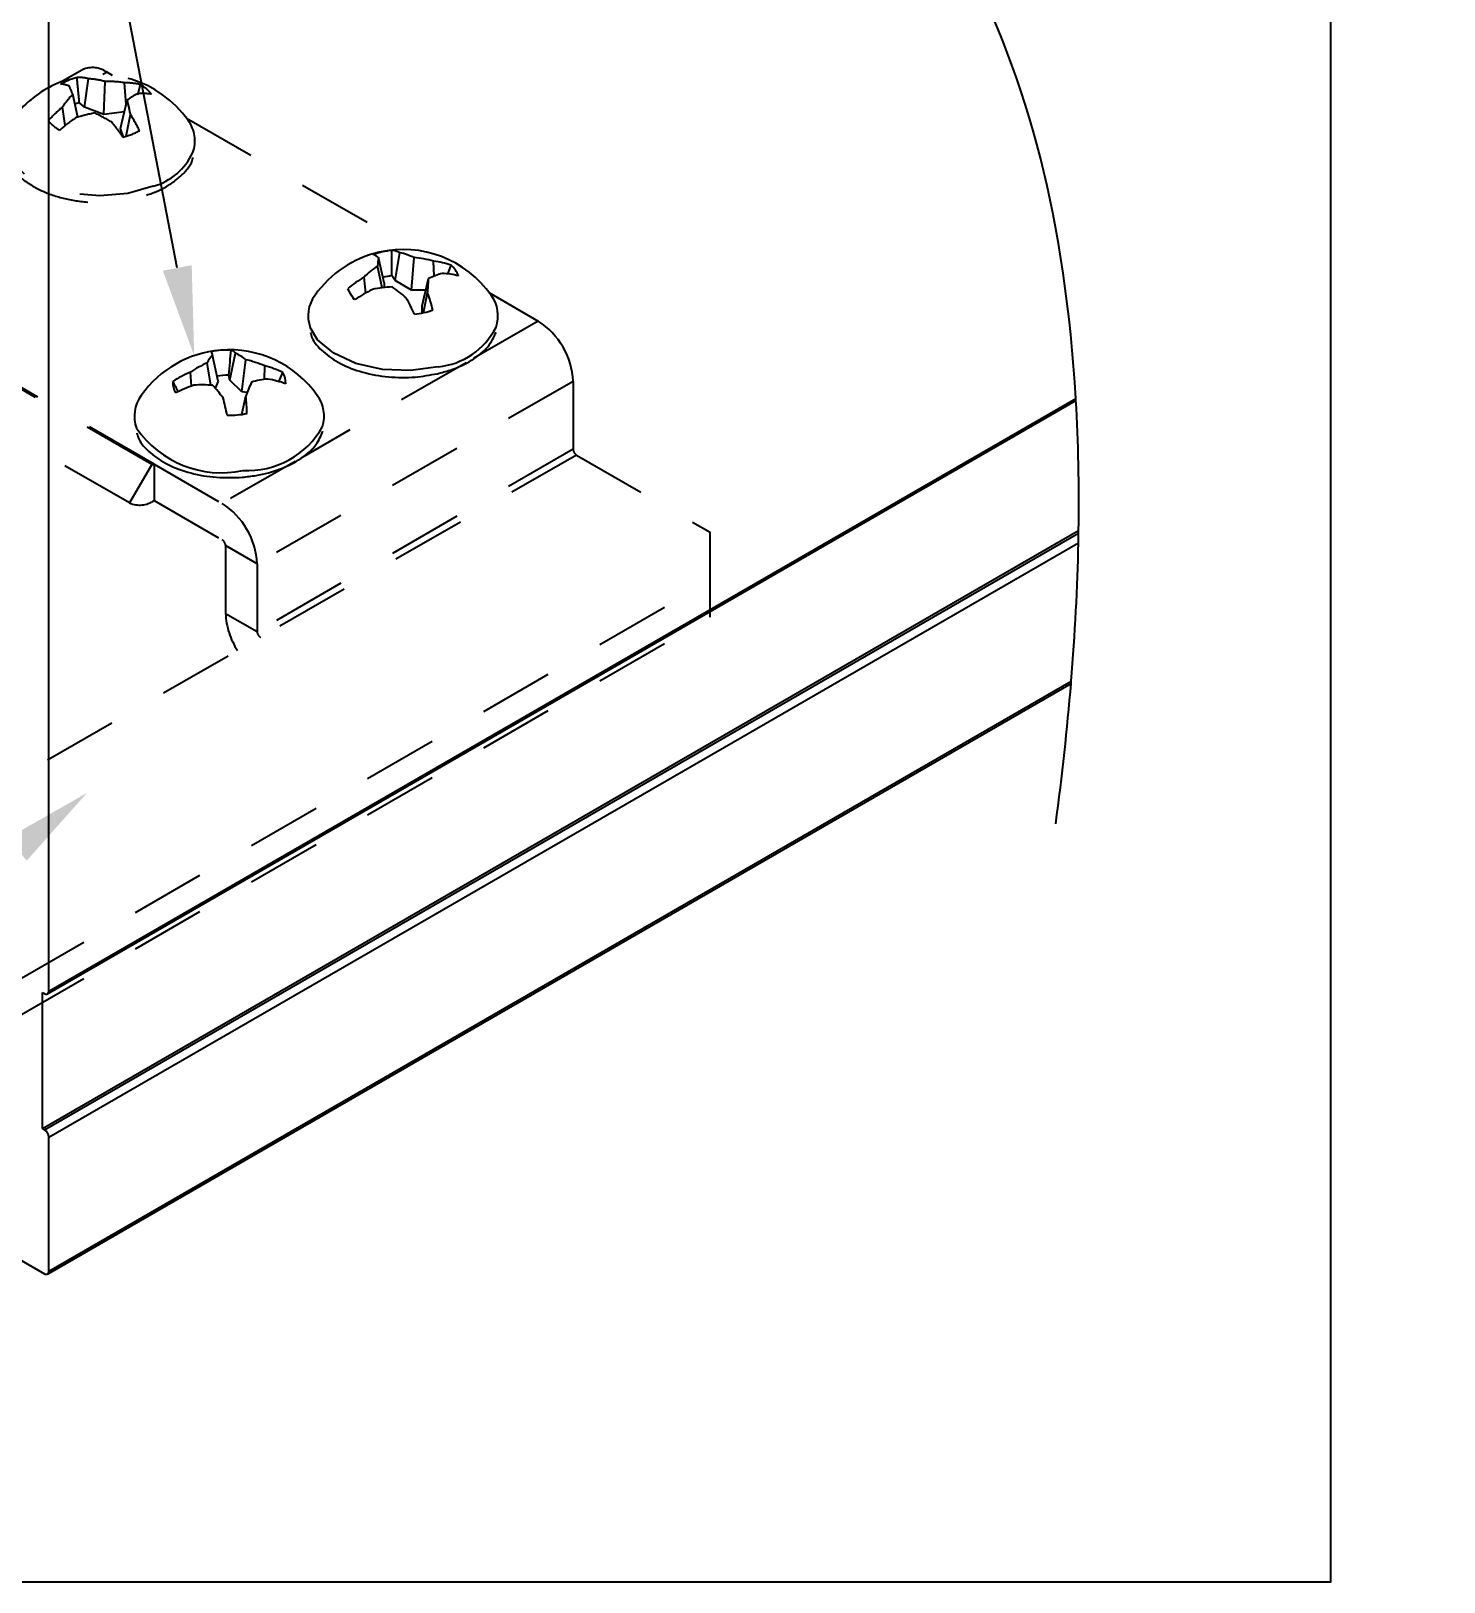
# Model space of a CAD drawing. Extents: x 0 to 10.6, y -9.5 to 0.1.
# Drawn here: x 8.251 to 10.622, y -9.468 to -6.864 of the extents above; entities that cross this region are included whole.
import ezdxf
from ezdxf import colors
from ezdxf.entities.mleader import LeaderData, LeaderLine
from ezdxf.math import Vec2, Vec3

# ---------------------------------------------------------------- set-up
doc = ezdxf.new("R2010")
doc.units = 0
doc.header["$LTSCALE"] = 0.5
doc.header["$MEASUREMENT"] = 0
doc.linetypes.add('HIDDEN', pattern=[0.375, 0.25, -0.125])
for name, color, linetype in [('Brackets', 181, 'CONTINUOUS'), ('Dimension', 10, 'CONTINUOUS'), ('FAB DWG', 221, 'CONTINUOUS'), ('Hardware', 242, 'CONTINUOUS'), ('Housing', 150, 'CONTINUOUS')]:
    doc.layers.add(name, color=color, linetype=linetype)
doc.layers.add('Text-Unprinted', color=131, linetype='CONTINUOUS', plot=False)
doc.styles.get("Standard").update_dxf_attribs({"font": 'arial.ttf'})

msp = doc.modelspace()

# ---------------------------------------------------------------- linework, layer by layer
at = {"layer": 'Brackets', "linetype": 'HIDDEN', "lineweight": 25, "transparency": 16777216}
for p, q in [((8.33701, -6.92899), (8.30353, -6.94832)), ((8.37836, -6.93309), (8.37149, -6.93705)), ((8.37836, -6.93309), (8.38716, -6.93817)), ((8.51157, -7.00999), (8.89583, -7.23182)), ((9.02024, -7.30364), (9.10199, -7.35083)), ((8.45733, -7.59098), (8.00184, -7.32804)), ((9.10199, -7.35083), (8.99405, -7.41314)), ((8.45333, -7.59138), (8.06821, -7.36898)), ((8.98095, -7.42071), (8.70568, -7.57962)), ((8.41598, -7.65607), (8.03033, -7.43344)), ((8.41598, -7.65607), (8.03086, -7.43367)), ((9.16047, -7.45212), (8.63014, -7.75827)), ((9.16047, -7.45212), (9.16047, -7.56586)), ((9.16613, -7.57566), (8.23112, -8.11543)), ((9.16047, -7.56586), (8.63014, -7.87202)), ((9.16613, -7.57566), (9.39049, -7.70518)), ((8.45333, -7.59138), (8.41598, -7.65607)), ((8.45733, -7.59098), (8.57166, -7.65699)), ((8.45733, -7.59098), (8.45733, -7.65198)), ((8.69396, -7.58638), (8.57166, -7.65699)), ((8.45733, -7.65198), (8.57166, -7.71798)), ((9.39049, -7.78682), (9.39049, -7.70518)), ((8.63014, -7.75827), (8.57732, -7.72778)), ((8.57732, -7.72778), (8.57732, -7.84152)), ((8.63014, -7.75827), (8.63014, -7.87202)), ((9.39049, -7.84782), (9.39049, -7.78682)), ((8.57732, -7.84152), (8.63014, -7.87202)), ((8.57732, -7.84152), (8.63014, -7.87202))]:
    msp.add_line(p, q, dxfattribs=at)
at = {"layer": 'Brackets', "linetype": 'HIDDEN', "transparency": 16777216}
for p, q in [((8.23112, -8.45611), (9.39049, -7.78682)), ((8.23112, -8.51711), (9.39049, -7.84782))]:
    msp.add_line(p, q, dxfattribs=at)
at = {"layer": 'Brackets', "linetype": 'HIDDEN', "lineweight": 25, "transparency": 16777216}
for centre, radius, start, end in [((8.35413, -6.9669), 0.0416, 54.38242, 114.30712), ((9.03351, -7.4579), 0.12709, 2.60548, 57.39452), ((9.17275, -7.5653), 0.01229, 182.60548, 237.39452), ((8.45499, -7.58771), 0.00402, 245.68605, 305.61817), ((8.43311, -7.61817), 0.04159, 245.68605, 305.61817), ((8.50318, -7.76405), 0.12709, 2.60548, 57.39452), ((8.56504, -7.72834), 0.01229, 2.60548, 57.39452), ((8.70105, -7.83627), 0.12385, 182.43164, 213.15371), ((8.64242, -7.87146), 0.01229, 182.60548, 237.39452)]:
    msp.add_arc(centre, radius, start, end, dxfattribs=at)
at = {"layer": 'Dimension', "transparency": 16777216}
msp.add_open_spline([(9.97055, -8.19457), (9.98131, -8.11391), (9.98985, -8.03538), (9.99614, -7.95903), (9.99624, -7.95784), (9.99633, -7.95666), (9.99643, -7.95547), (10.00294, -7.87564), (10.00698, -7.79818), (10.00852, -7.72313), (10.00863, -7.71762), (10.00873, -7.71212), (10.00882, -7.70663), (10.00884, -7.70525), (10.00886, -7.70388), (10.00888, -7.70251), (10.00997, -7.62717), (10.00849, -7.55429), (10.00442, -7.48392), (10.00435, -7.48283), (10.00429, -7.48174), (10.00422, -7.48065), (9.98702, -7.18985), (9.92527, -6.94196), (9.81603, -6.73982), (9.60548, -6.35021), (8.52724, -5.73811), (7.44899, -5.12602), (7.64172, -3.54795)], degree=3, knots=[-0.0648751, -0.0648751, -0.0648751, -0.0648751, 0.0015516, 0.0015516, 0.0015516, 0.0025817, 0.0025817, 0.0025817, 0.0720963, 0.0720963, 0.0720963, 0.0772034, 0.0772034, 0.0772034, 0.0784816, 0.0784816, 0.0784816, 0.1486867, 0.1486867, 0.1486867, 0.1497755, 0.1497755, 0.1497755, 0.4402149, 0.4402149, 0.4402149, 1, 2, 2, 2, 2], dxfattribs=at)
at = {"layer": 'Hardware', "linetype": 'HIDDEN', "lineweight": 25, "transparency": 16777216}
for p, q in [((8.34045, -6.99142), (8.34718, -6.94395)), ((8.37314, -7.00385), (8.37528, -6.94871)), ((8.41054, -6.98723), (8.40774, -6.95066)), ((8.32943, -7.00851), (8.32082, -6.97003)), ((8.43, -6.97076), (8.43436, -6.95384)), ((8.30812, -7.02249), (8.30365, -6.9914)), ((8.34045, -6.99142), (8.33201, -6.98423)), ((8.37314, -7.00385), (8.34045, -6.99142)), ((8.40759, -6.99975), (8.37314, -7.00385)), ((8.40103, -7.0276), (8.41221, -6.98016)), ((8.41072, -7.04048), (8.41776, -7.00404)), ((8.4061, -7.04179), (8.40103, -7.0276))]:
    msp.add_line(p, q, dxfattribs=at)
at = {"layer": 'Hardware', "linetype": 'Continuous', "lineweight": 25, "transparency": 16777216}
for p, q in [((8.86182, -7.28259), (8.86987, -7.23605)), ((8.83998, -7.29502), (8.83246, -7.25812)), ((8.84346, -7.28681), (8.83404, -7.24428)), ((8.8891, -7.29879), (8.8936, -7.24408)), ((8.92739, -7.2753), (8.92649, -7.25014)), ((8.95039, -7.27222), (8.95571, -7.25684)), ((8.81252, -7.30368), (8.80963, -7.27697)), ((8.84346, -7.28681), (8.84327, -7.29461)), ((8.86182, -7.28259), (8.85626, -7.27452)), ((8.8891, -7.29879), (8.86182, -7.28259)), ((8.90747, -7.32546), (8.91792, -7.27938)), ((8.91347, -7.29899), (8.8891, -7.29879)), ((8.9093, -7.33678), (8.91634, -7.30351)), ((8.90718, -7.33723), (8.90747, -7.32546)), ((8.5651, -7.45175), (8.55553, -7.40792)), ((8.58466, -7.45014), (8.5937, -7.40477)), ((8.6046, -7.46958), (8.61142, -7.41564)), ((8.52006, -7.45982), (8.51853, -7.43639)), ((8.55275, -7.45842), (8.54628, -7.42101)), ((8.58466, -7.45014), (8.58253, -7.44154)), ((8.64279, -7.44883), (8.64303, -7.42613)), ((8.66654, -7.45294), (8.67352, -7.43692)), ((8.5651, -7.45175), (8.55991, -7.46344)), ((8.6046, -7.46958), (8.58466, -7.45014)), ((8.61367, -7.47092), (8.6046, -7.46958)), ((8.60467, -7.50745), (8.61149, -7.47664))]:
    msp.add_line(p, q, dxfattribs=at)
at = {"layer": 'Hardware', "linetype": 'HIDDEN', "lineweight": 25, "transparency": 16777216, "flags": 128}
msp.add_lwpolyline([(8.45601, -7.12457), (8.41312, -7.13641), (8.3661, -7.14043), (8.31911, -7.13627), (8.27634, -7.1243), (8.24158, -7.10558), (8.23113, -7.09507)], dxfattribs=at)
at = {"layer": 'Hardware', "linetype": 'Continuous', "lineweight": 25, "transparency": 16777216, "flags": 128}
msp.add_lwpolyline([(8.93412, -7.42756), (8.88783, -7.43379), (8.84041, -7.43187), (8.79608, -7.42196), (8.75878, -7.40494), (8.73182, -7.38234), (8.71944, -7.36181)], dxfattribs=at)
at = {"layer": 'Hardware', "linetype": 'HIDDEN', "lineweight": 25, "transparency": 16777216}
for centre, radius, start, end in [((8.36651, -7.11759), 0.1806, 111.3755, 138.55772), ((8.3556, -7.05339), 0.11471, 103.92821, 118.8228), ((8.36651, -7.11759), 0.1806, 35.08802, 111.3755), ((8.33168, -7.00295), 0.06101, 75.27971, 93.46611), ((8.33738, -7.08704), 0.14343, 74.67558, 86.07907), ((8.38049, -7.13374), 0.1851, 81.5328, 91.61086), ((8.40717, -7.06833), 0.11768, 76.63834, 89.72039), ((8.29675, -7.00126), 0.04849, 67.54909, 85.7959), ((8.45317, -7.09396), 0.18132, 136.88279, 145.55311), ((8.09438, -7.05458), 0.2417, 20.47416, 23.95432), ((8.48502, -7.07421), 0.11895, 117.89044, 127.74395), ((8.4378, -7.0797), 0.11093, 82.05624, 94.35476), ((8.40192, -7.01096), 0.06569, 38.76982, 60.40448), ((8.44327, -7.16), 0.21891, 129.62937, 138.27357), ((8.36007, -7.08104), 0.10079, 106.16583, 110.63602), ((8.40656, -7.25842), 0.26154, 100.75639, 108.10361), ((8.24414, -7.24718), 0.2707, 58.43365, 65.1852), ((8.15444, -7.05263), 0.26777, 10.45576, 15.70467), ((8.20421, -7.13928), 0.25277, 25.30656, 32.34587), ((8.33111, -6.97317), 0.06569, 218.76982, 240.40448), ((8.50195, -7.26722), 0.31219, 124.46455, 130.62955), ((8.04976, -7.28908), 0.4327, 34.80963, 39.04025), ((8.46885, -7.0482), 0.05702, 339.73383, 37.14779), ((8.37742, -6.93074), 0.11471, 283.92821, 298.8228), ((8.42634, -7.02265), 0.10615, 286.22821, 334.73588)]:
    msp.add_arc(centre, radius, start, end, dxfattribs=at)
at = {"layer": 'Hardware', "linetype": 'Continuous', "lineweight": 25, "transparency": 16777216}
for centre, radius, start, end in [((8.87519, -7.41124), 0.1806, 102.93063, 144.91198), ((8.87216, -7.37266), 0.14147, 96.45811, 109.40314), ((8.87519, -7.41124), 0.1806, 35.08802, 102.93063), ((8.85382, -7.26585), 0.03384, 61.70601, 85.89328), ((8.84546, -7.34733), 0.11393, 65.0009, 77.6279), ((8.93726, -7.40825), 0.18309, 124.91774, 134.19122), ((8.8174, -7.26321), 0.02521, 48.6941, 72.05774), ((8.94696, -7.26416), 0.11466, 170.01327, 176.97818), ((8.87436, -7.44086), 0.19772, 74.71068, 84.41397), ((8.90807, -7.39755), 0.14856, 71.29489, 82.87673), ((8.92538, -7.29096), 0.04566, 20.75743, 48.37074), ((8.91859, -7.45707), 0.2105, 121.17076, 130.34887), ((8.87297, -7.38967), 0.11635, 98.25587, 105.72515), ((8.16046, -7.24198), 0.75838, 355.34594, 357.17337), ((8.98009, -7.41053), 0.14515, 105.73008, 115.36279), ((8.9327, -7.42264), 0.15203, 76.54302, 86.9659), ((8.77238, -7.34178), 0.0566, 142.61915, 200.72493), ((8.825, -7.28047), 0.04566, 200.75743, 228.37074), ((8.9484, -7.54603), 0.27784, 116.62516, 123.59505), ((8.87188, -7.54043), 0.24748, 93.49904, 101.18255), ((8.69806, -7.52354), 0.27955, 49.25813, 55.40691), ((8.26899, -7.63061), 0.68967, 24.98236, 27.53953), ((8.61767, -7.4116), 0.31763, 14.47629, 19.89562), ((8.97666, -7.34199), 0.05779, 340.63796, 36.73919), ((8.87822, -7.19877), 0.14147, 276.45811, 289.40314), ((8.92177, -7.30538), 0.12281, 275.77527, 332.99217), ((8.58351, -7.57962), 0.1806, 94.7145, 144.91198), ((8.60408, -7.452), 0.06558, 137.76287, 151.80321), ((8.58339, -7.55933), 0.15996, 88.75253, 100.67646), ((8.48576, -7.42621), 0.07213, 14.69067, 19.49277), ((8.58351, -7.57962), 0.1806, 35.08802, 94.7145), ((8.58173, -7.413), 0.01453, 34.49432, 69.26728), ((8.55878, -7.48158), 0.08438, 51.3959, 65.55064), ((8.56425, -7.61071), 0.20069, 66.88782, 76.40535), ((8.59649, -7.61954), 0.19904, 113.0566, 122.76368), ((8.62549, -7.59666), 0.19268, 114.27236, 123.71781), ((8.58339, -7.57132), 0.12978, 90.37782, 99.05117), ((8.59967, -7.59699), 0.17628, 65.23417, 75.76091), ((8.64426, -7.45431), 0.03403, 357.08035, 30.71831), ((8.52276, -7.45389), 0.03403, 177.08035, 210.71831), ((8.6028, -7.68805), 0.24277, 108.94542, 116.75925), ((8.53846, -7.68011), 0.22215, 85.57883, 93.73713), ((8.31602, -7.6772), 0.3243, 37.49869, 42.37801), ((9.3258, -7.7454), 0.76321, 157.49259, 159.38101), ((8.66717, -7.62848), 0.18129, 95.91774, 104.84369), ((8.61342, -7.64076), 0.19576, 70.6624, 79.68305), ((8.48222, -7.51038), 0.05794, 143.36407, 200.51108), ((-0.32234, -9.5901), 9.14254, 13.158816, 13.345561), ((8.05615, -7.52493), 0.55743, 1.93983, 4.96981), ((8.68399, -7.51058), 0.0587, 343.08559, 36.32005), ((8.58363, -7.34887), 0.15996, 268.75253, 280.67646), ((8.56986, -7.43327), 0.17212, 214.46892, 282.14229), ((8.61433, -7.45792), 0.14386, 266.70478, 331.00404)]:
    msp.add_arc(centre, radius, start, end, dxfattribs=at)
at = {"layer": 'Hardware', "linetype": 'HIDDEN', "lineweight": 25, "transparency": 16777216}
for points, knots in [([(8.33201, -6.98423), (8.33132, -6.977), (8.32996, -6.96294), (8.32864, -6.94889), (8.32799, -6.94206)], [0, 0, 0, 0, 0.5143015, 1, 1, 1, 1]), ([(8.4543, -7.13621), (8.46075, -7.13345), (8.47957, -7.12538), (8.50371, -7.10701), (8.52038, -7.08856), (8.52232, -7.07722), (8.52255, -7.07592)], [0, 0, 0, 0, 0.1961279, 0.572216, 0.950831, 1, 1, 1, 1]), ([(8.23113, -7.10743), (8.23658, -7.11263), (8.25254, -7.12454), (8.28386, -7.13963), (8.32572, -7.14999), (8.37064, -7.15297), (8.41536, -7.14891), (8.44142, -7.14041), (8.4543, -7.13621)], [0.17116746, 0.17116746, 0.17116746, 0.17116746, 0.26890817, 0.41496331, 0.5622711, 0.70929758, 0.85634211, 1, 1, 1, 1])]:
    msp.add_open_spline(points, degree=3, knots=knots, dxfattribs=at)
at = {"layer": 'Hardware', "linetype": 'Continuous', "lineweight": 25, "transparency": 16777216}
for points, knots in [([(8.85626, -7.27452), (8.85626, -7.26725), (8.85624, -7.2531), (8.85625, -7.23896), (8.85625, -7.23209)], [0, 0, 0, 0, 0.5143015, 1, 1, 1, 1]), ([(8.79298, -7.31491), (8.79242, -7.31396), (8.78885, -7.30788), (8.7853, -7.30179), (8.7823, -7.29665)], [0, 0, 0, 0, 0.1564269, 1, 1, 1, 1]), ([(8.71977, -7.36973), (8.72048, -7.37263), (8.72344, -7.38464), (8.74044, -7.40306), (8.769, -7.42322), (8.807, -7.43779), (8.85025, -7.44551), (8.89374, -7.44622), (8.92042, -7.44135), (8.93279, -7.4391)], [0, 0, 0, 0, 0.0489485, 0.2028326, 0.3631575, 0.5279063, 0.6929413, 0.8577097, 1, 1, 1, 1]), ([(8.93279, -7.4391), (8.93999, -7.43722), (8.96099, -7.43176), (8.99128, -7.41737), (9.01893, -7.39576), (9.02747, -7.37773), (9.03151, -7.36921)], [0, 0, 0, 0, 0.151941, 0.4427247, 0.7367626, 1, 1, 1, 1]), ([(8.58253, -7.44154), (8.58327, -7.43432), (8.58472, -7.42027), (8.58617, -7.40623), (8.58687, -7.39941)], [0, 0, 0, 0, 0.5143015, 1, 1, 1, 1]), ([(8.49786, -7.46944), (8.49775, -7.46922), (8.4947, -7.46347), (8.49168, -7.4577), (8.48877, -7.45216)], [0, 0, 0, 0, 0.0377864, 1, 1, 1, 1]), ([(8.4284, -7.53869), (8.42931, -7.54201), (8.43271, -7.55442), (8.45047, -7.57301), (8.47976, -7.59286), (8.51821, -7.60686), (8.56146, -7.6145), (8.59098, -7.61347), (8.6055, -7.61296)], [0, 0, 0, 0, 0.0652917, 0.244368, 0.4311209, 0.622622, 0.8142717, 1, 1, 1, 1]), ([(8.6055, -7.61296), (8.6132, -7.61211), (8.63559, -7.60966), (8.67054, -7.60003), (8.70529, -7.5822), (8.73022, -7.56027), (8.7375, -7.54299), (8.74071, -7.53536)], [0, 0, 0, 0, 0.1202172, 0.3496635, 0.5811468, 0.8148292, 1, 1, 1, 1])]:
    msp.add_open_spline(points, degree=3, knots=knots, dxfattribs=at)
at = {"layer": 'Housing', "linetype": 'Continuous', "lineweight": 25, "transparency": 16777216}
for p, q in [((8.28056, -8.4757), (8.28056, -6.47149)), ((8.27848, -8.48028), (10.00442, -7.48392)), ((8.28056, -8.4757), (10.00422, -7.48065)), ((8.26995, -8.70637), (10.00888, -7.70251)), ((8.27349, -8.70841), (10.00882, -7.70663)), ((8.28056, -8.72066), (10.00852, -7.72313)), ((8.27848, -8.95061), (9.99614, -7.95903)), ((8.28056, -8.94603), (9.99643, -7.95547)), ((8.26995, -8.47774), (8.27349, -8.47978)), ((8.26995, -8.70637), (8.26995, -8.47774)), ((8.27349, -8.70841), (8.26995, -8.70637)), ((8.28056, -8.94603), (8.28056, -8.72066)), ((8.15562, -8.88207), (8.27349, -8.95011))]:
    msp.add_line(p, q, dxfattribs=at)
for centre, radius, start, end in [((8.27625, -8.4764), 0.00437, 230.79671, 9.21404), ((8.2652, -8.72136), 0.01537, 2.60548, 57.39452), ((8.27625, -8.94673), 0.00437, 230.79671, 9.21404)]:
    msp.add_arc(centre, radius, start, end, dxfattribs=at)
at = {"layer": 'Text-Unprinted', "ltscale": 0.5, "transparency": 16777216}
msp.add_lwpolyline([(0, -9.46762), (10.4319, -9.46762), (10.4319, 0), (0, 0)], close=True, dxfattribs=at)

# ---------------------------------------------------------------- leaders
at = {"layer": 'FAB DWG', "transparency": 16777216}
ml = msp.add_multileader_mtext('Standard', dxfattribs=at)
ml.set_content('HW00814 (x4)', color=256)
ml.set_leader_properties()
ml.build(insert=Vec2(0, 0))
ml.multileader.update_dxf_attribs({"dogleg_length": 0.36, "arrow_head_size": 0.15})
ctx = ml.context
ctx.base_point, ctx.char_height, ctx.arrow_head_size, ctx.landing_gap_size, ctx.plane_origin = Vec3(8.22425, -4.87326), 0.188, 0.15, 0.09, Vec3(10.58895, -7.79851)
notes = []
notes.append((ctx, [(0, (1, 1, 0), (8.03651, -4.87326), (1, 0), 0.18774, [(0, [(8.52462, -7.40889)], 0, [])])]))
ctx.mtext.insert, ctx.mtext.width, ctx.mtext.defined_height, ctx.mtext.flow_direction = Vec3(8.31425, -4.75162), 2.3076853, 0.42602, 5
ml = msp.add_multileader_mtext('Standard', dxfattribs=at)
ml.set_content('BK00642', color=256)
ml.set_leader_properties()
ml.build(insert=Vec2(0, 0))
ml.multileader.update_dxf_attribs({"dogleg_length": 0.36, "arrow_head_size": 0.15})
ctx = ml.context
ctx.base_point, ctx.char_height, ctx.arrow_head_size, ctx.landing_gap_size, ctx.plane_origin = Vec3(6.23601, -8.64864), 0.188, 0.15, 0.09, Vec3(6.93118, -8.01518)
ctx.text_align_type = 2
notes.append((ctx, [(0, (1, 1, 0), (7.72056, -8.64864), (-1, 0), 0.25696, [(0, [(8.34468, -8.143)], 0, [])])]))
ctx.mtext.insert, ctx.mtext.width, ctx.mtext.defined_height, ctx.mtext.alignment, ctx.mtext.flow_direction = Vec3(7.3736, -8.55304), 2.3076853, 0.42602, 3, 5
for ctx, leaders in notes:
    for number, flags, end, landing, length, lines in leaders:
        leader = LeaderData()
        leader.index, (leader.has_last_leader_line, leader.has_dogleg_vector, leader.attachment_direction) = number, flags
        leader.last_leader_point, leader.dogleg_vector, leader.dogleg_length = Vec3(end), Vec3(landing), length
        for number, points, colour, breaks in lines:
            line = LeaderLine()
            line.index, line.vertices, line.color, line.breaks = number, Vec3.list(points), colors.encode_raw_color(colour), breaks
            leader.lines.append(line)
        ctx.leaders.append(leader)

doc.saveas('drawing.dxf')
